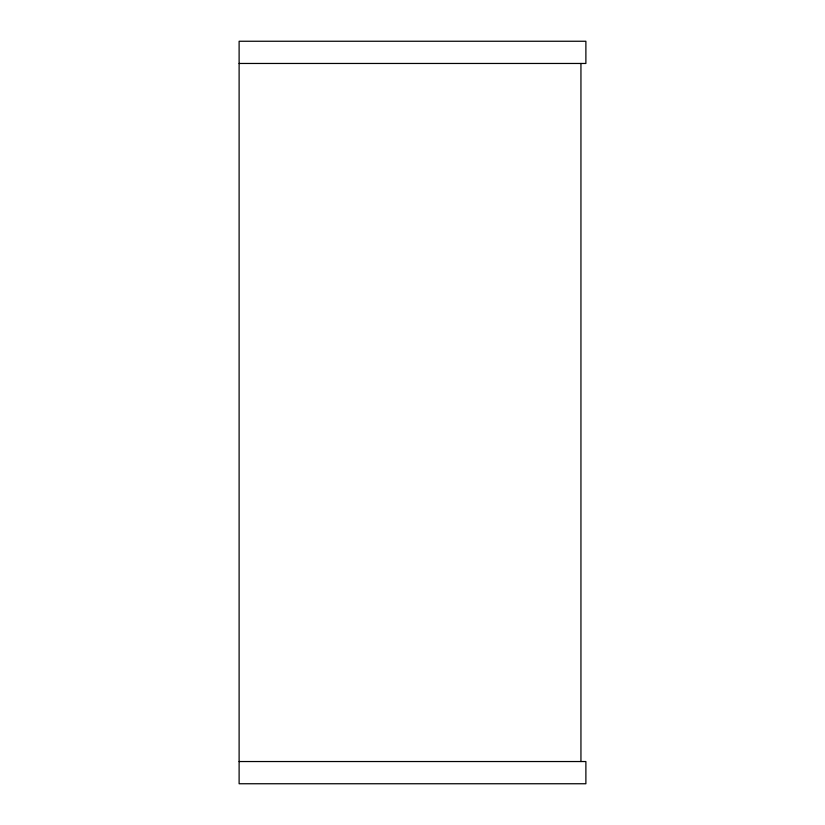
<?xml version="1.0" encoding="UTF-8"?>
<svg xmlns="http://www.w3.org/2000/svg" width="825" height="825" viewBox="0 0 825 825"><rect width="100%" height="100%" fill="white"/><g stroke="black" fill="none" stroke-linecap="round" stroke-linejoin="round"><path stroke-width="1.24" d="M239.116 63.463L585.884 63.463L585.884 41.25L239.116 41.25L239.116 783.75L585.884 783.75L585.884 761.537L239.116 761.537M580.944 63.463L580.944 761.537"/></g></svg>
